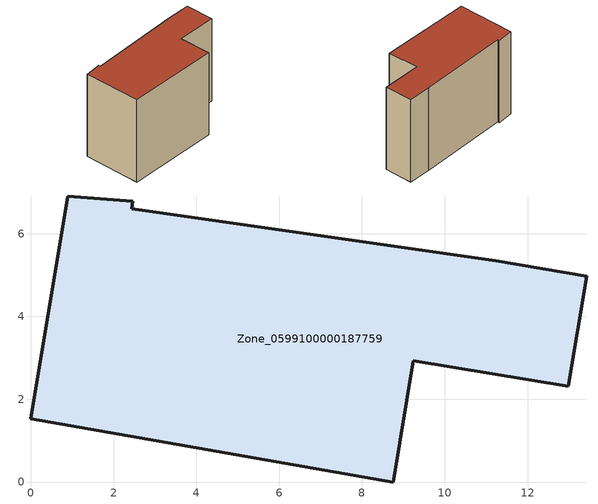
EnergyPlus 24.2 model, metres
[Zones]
Zone_0599100000187759
 floor ground (C_G): 8.75,0 0,1.53 0.9,6.91 2.47,6.78 2.44,6.6 11.23,5.34 13.43,4.97 12.99,2.31 9.24,2.93 z0
 wall outside (C_F): 2.47,6.78 0.9,6.91 0,1.53 8.75,0 9.24,2.93 12.99,2.31 13.43,4.97 11.23,5.34 2.44,6.6 2.47,6.78 z0:8.36
 roof outside (C_R): 2.44,6.6 2.47,6.78 0.9,6.91 0,1.53 8.75,0 9.24,2.93 12.99,2.31 13.43,4.97 11.23,5.34 z8.36
[BUILDING]
Pand.0599100000187759: North Axis=0; Terrain=City; Loads Convergence Tolerance Value=0.04; Temperature Convergence Tolerance Value=0.4; Solar Distribution=FullExterior; Maximum Number of Warmup Days=25; Minimum Number of Warmup Days=1
[Site:Location]
Rotterdam.The.Hague.AP_ZH_NLD Design_Conditions: Latitude=51.96; Longitude=4.45; Time Zone=1; Elevation=-4.5
[SITE:GROUNDTEMPERATURE:BUILDINGSURFACE]
18, 18, 18, 18, 18, 18, 18, 18, 18, 18, 18, 18
[MATERIAL] Thermal Absorptance=0.9; Solar Absorptance=0.7; Visible Absorptance=0.7
Name | Roughness | Thickness | Conductivity | Density | Specific Heat
G.TI.1975-1991 | MediumSmooth | 0.15 | 0.288461 | 540 | 1210
F.TI.1975-1991 | Rough | 0.3 | 0.230769 | 1920 | 840
R.TI.1975-1991 | MediumRough | 0.2 | 0.153846 | 1500 | 1000
[CONSTRUCTION]
C_G: G.TI.1975-1991
C_F: F.TI.1975-1991
C_R: R.TI.1975-1991
[ZONE]
Zone_0599100000187759: Type=1; Multiplier=1; Ceiling Height=Autocalculate; Volume=Autocalculate; Floor Area=autocalculate; Part of Total Floor Area=Yes
[ZONEINFILTRATION:DESIGNFLOWRATE]
Infil_Zone_0599100000187759: Zone or ZoneList or Space or SpaceList=Zone_0599100000187759; Schedule=AlwaysOn; Design Flow Rate Calculation Method=Flow/Area; Flow Rate per Floor Area=0.003; Constant Term Coefficient=1; Temperature Term Coefficient=0; Velocity Term Coefficient=0; Velocity Squared Term Coefficient=0
[HVACTEMPLATE:ZONE:IDEALLOADSAIRSYSTEM]
Zone_0599100000187759: Maximum Heating Supply Air Temperature=50; Minimum Cooling Supply Air Temperature=13; Maximum Heating Supply Air Humidity Ratio=0.0156; Minimum Cooling Supply Air Humidity Ratio=0.0077; Heating Limit=NoLimit; Cooling Limit=NoLimit; Dehumidification Control Type=ConstantSensibleHeatRatio; Cooling Sensible Heat Ratio=0.7; Dehumidification Setpoint=60; Humidification Control Type=None; Humidification Setpoint=30; Outdoor Air Method=None; Outdoor Air Flow Rate per Person=0.00944; Outdoor Air Flow Rate per Zone Floor Area=0; Outdoor Air Flow Rate per Zone=0; Demand Controlled Ventilation Type=None; Outdoor Air Economizer Type=NoEconomizer; Heat Recovery Type=None; Sensible Heat Recovery Effectiveness=0.7; Latent Heat Recovery Effectiveness=0.65
[ZONECONTROL:THERMOSTAT]
ThermostatControl_Zone_0599100000187759: Zone or ZoneList=Zone_0599100000187759; Control Type Schedule=DualSetpointControlType; Control 1=Thermostat_Zone_0599100000187759; Temperature Difference Between Cutout And Setpoint=0
[THERMOSTATSETPOINT:DUALSETPOINT]
Thermostat_Zone_0599100000187759: Heating Setpoint Temperature Schedule=HeatingSetpoint_Zone_0599100000187759; Cooling Setpoint Temperature Schedule=CoolingSetpoint_Zone_0599100000187759
[SCHEDULE:COMPACT]
HeatingSetpoint_Zone_0599100000187759: Through: 12/31, For: AllDays, Until: 24:00, 21
CoolingSetpoint_Zone_0599100000187759: Through: 12/31, For: AllDays, Until: 24:00, 24
DualSetpointControlType: Through: 12/31, For: AllDays, Until: 24:00, 4
AlwaysOn: Through: 12/31, For: AllDays, Until: 24:00, 1
